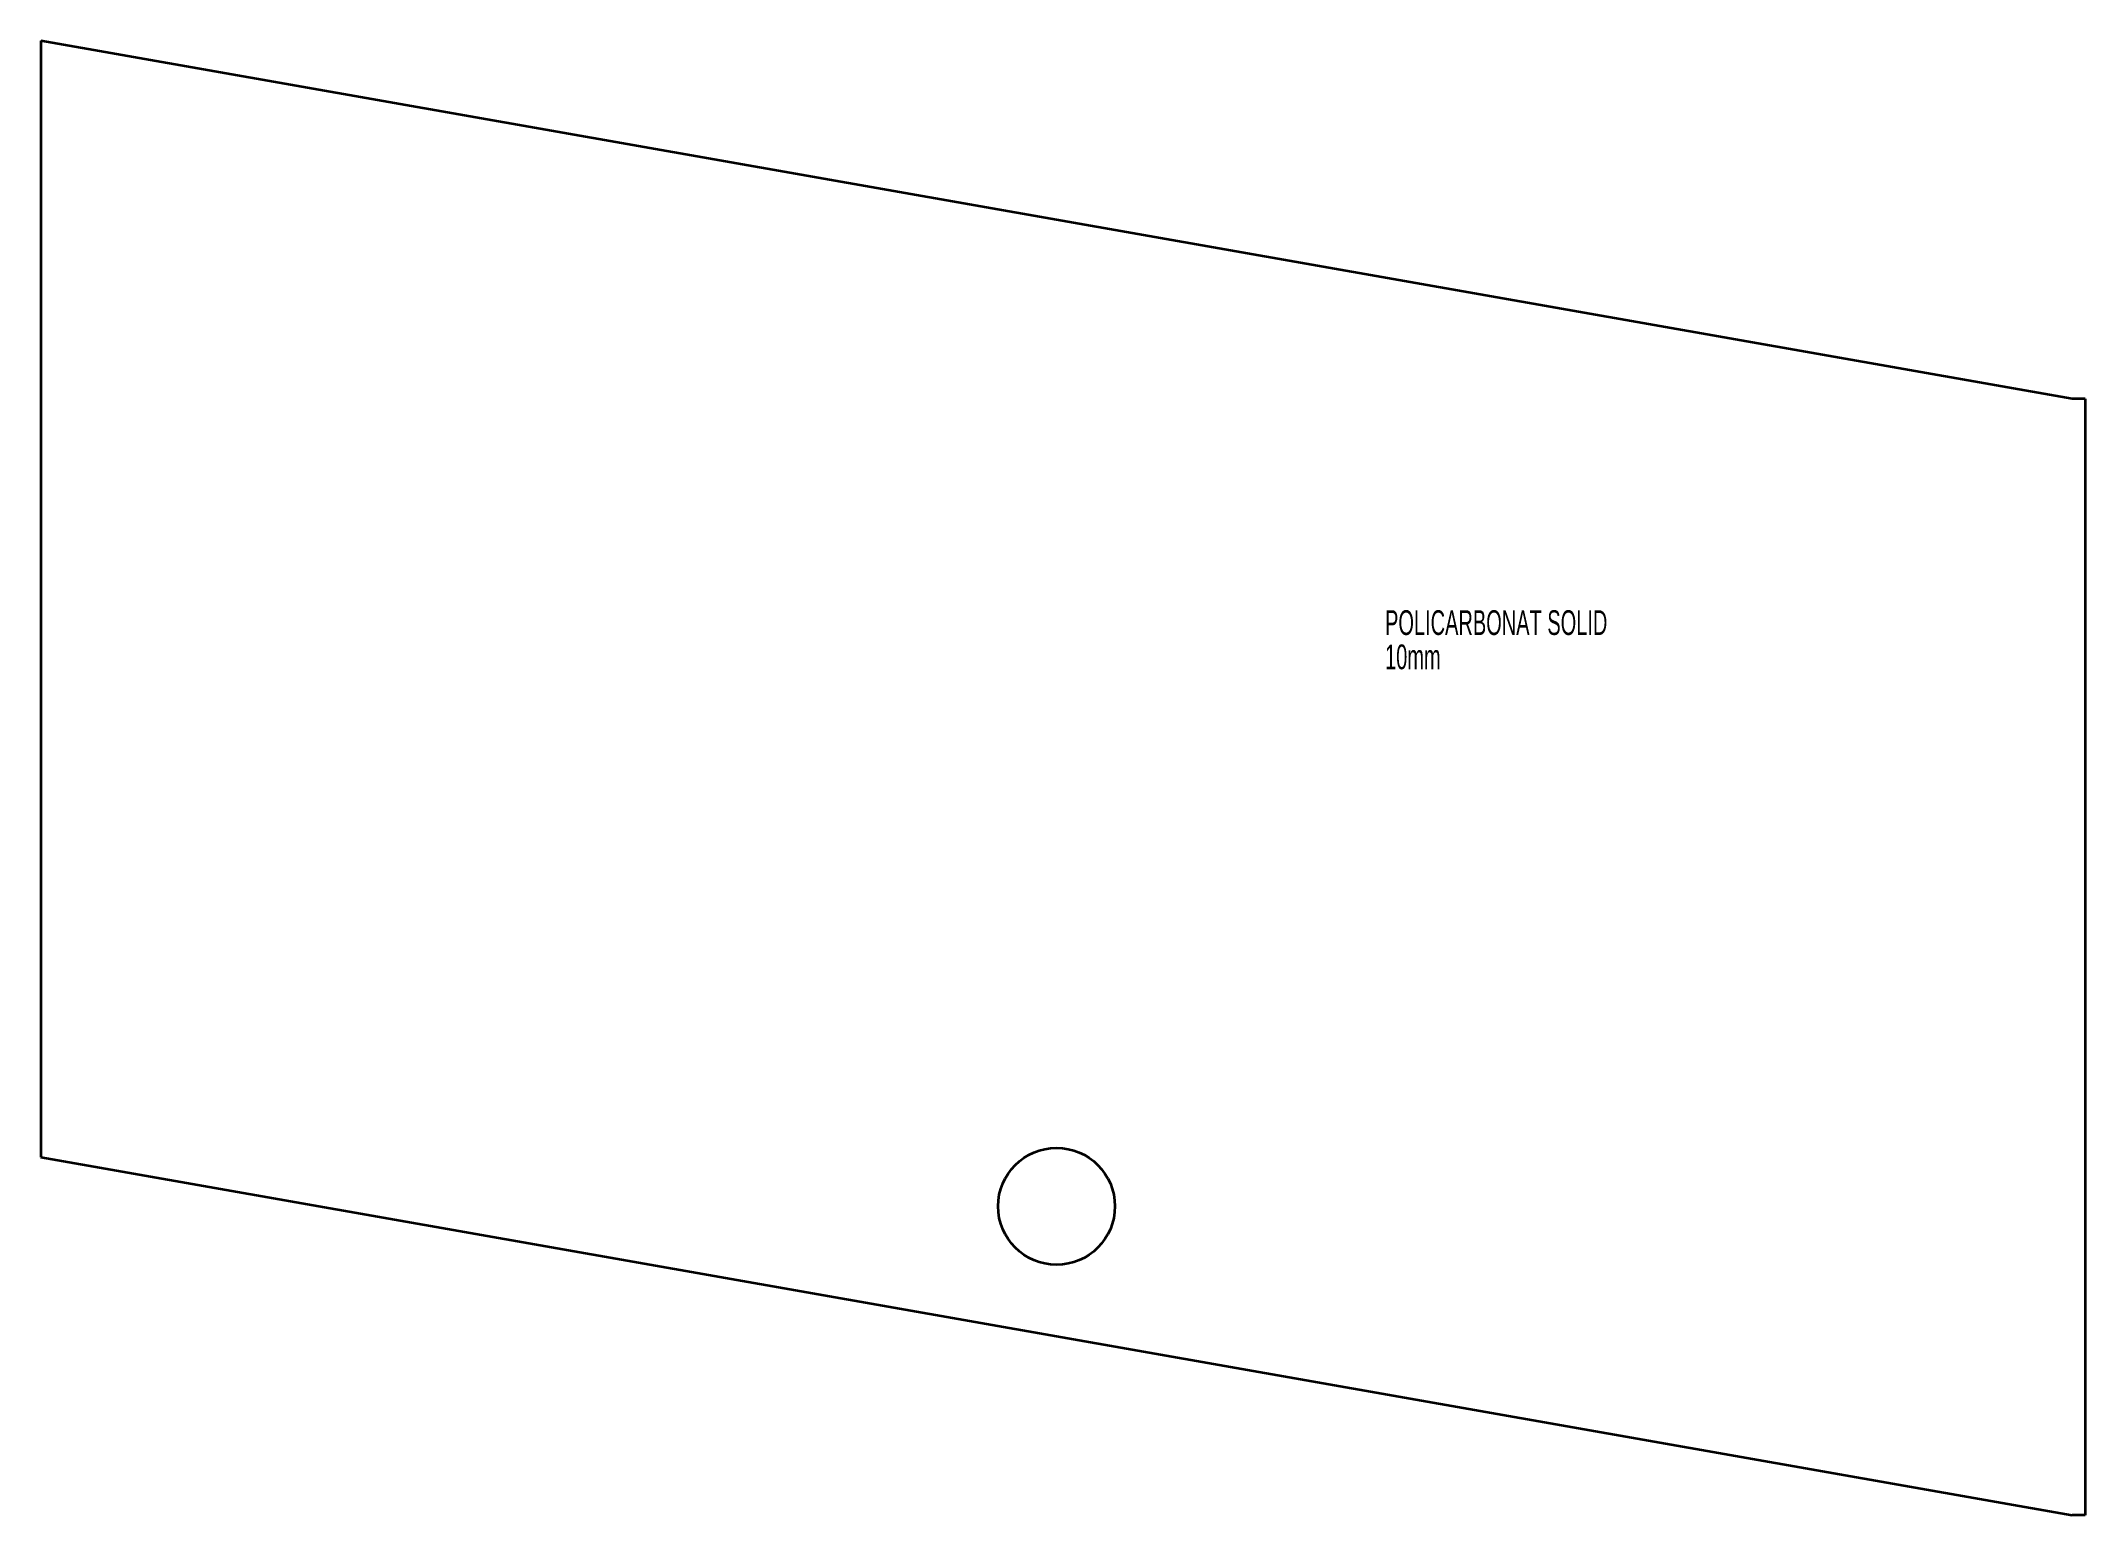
# Model space of a CAD drawing. Header units: millimetres. Extents: x -1822 to -247, y -353 to 783.
import ezdxf

# ---------------------------------------------------------------- set-up
doc = ezdxf.new("R2010")
doc.units = ezdxf.units.MM
doc.styles.add('SLDTEXTSTYLE0', font='TXT', dxfattribs={"width": 0.605})

# ---------------------------------------------------------------- blocks, each defined once
blk = doc.blocks.new('SW_NOTE_0')
at = {"color": 0, "linetype": 'Continuous', "lineweight": 0, "char_height": 19.05, "attachment_point": 1, "style": 'SLDTEXTSTYLE0'}
for s, insert in [('POLICARBONAT SOLID', (0, 24.6)), ('10mm', (0, -1.8))]:
    blk.add_mtext(s, dxfattribs=dict(at, insert=insert))

msp = doc.modelspace()

# ---------------------------------------------------------------- linework, layer by layer
at = {"color": 7, "linetype": 'Continuous', "lineweight": 35}
for p, q in [((-257, 507.3), (-1822, 783.2)), ((-1822, 783.2), (-1822, -76.8)), ((-247, 507.3), (-257, 507.3)), ((-247, 507.3), (-247, -352.7)), ((-1822, -76.8), (-257, -352.7)), ((-247, -352.7), (-257, -352.7))]:
    msp.add_line(p, q, dxfattribs=at)
msp.add_circle((-1039.5, -114.8), 45, dxfattribs=at)

# ---------------------------------------------------------------- block references
at = {"color": 7, "linetype": 'Continuous', "lineweight": 0}
msp.add_blockref('SW_NOTE_0', (-786.4, 319.9), dxfattribs=at)

doc.saveas('drawing.dxf')
